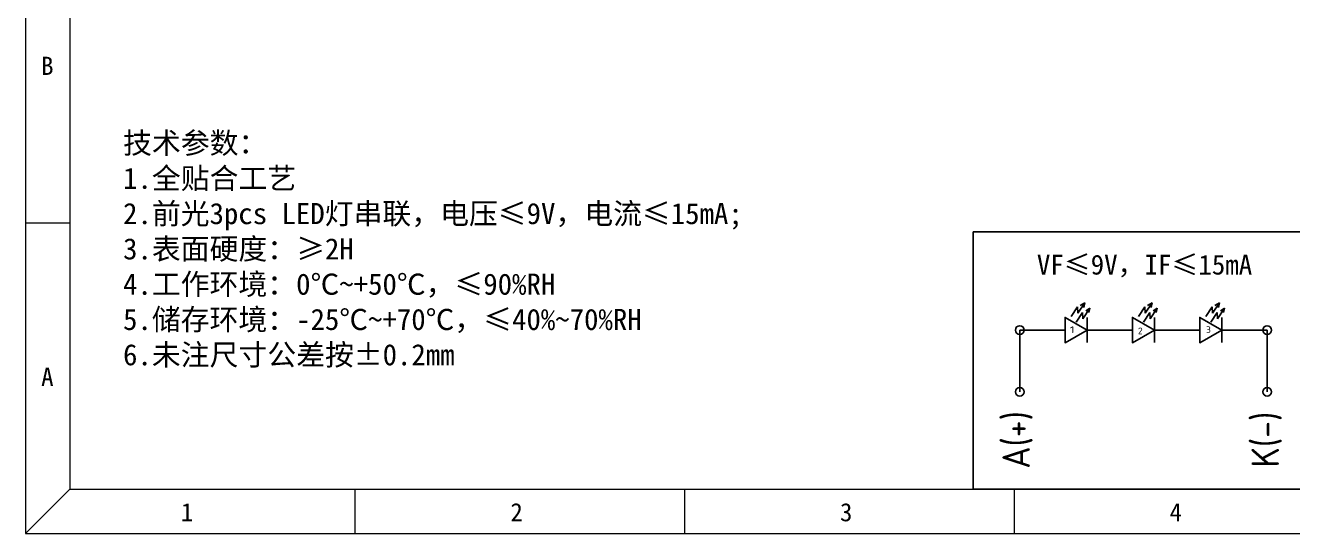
# Model space of a CAD drawing. Header units: millimetres. Extents: x 245 to 11675, y -5237 to 598.
# Drawn here: x 11342.1 to 11502.1, y -5236.6 to -5172.5 of the extents above; entities that cross this region are included whole.
import ezdxf
from ezdxf.enums import TextEntityAlignment as Align

# ---------------------------------------------------------------- set-up
doc = ezdxf.new("R2010")
doc.units = ezdxf.units.MM
doc.layers.add('COVERLENS', color=2, linetype='Continuous')
doc.layers.add('DIM', color=7, linetype='Continuous')
doc.layers.add('Sundenal', color=4, linetype='Continuous', lineweight=20)
doc.layers.add('文字', color=2, linetype='Continuous', lineweight=20)
doc.styles.get("Standard").update_dxf_attribs({"font": 'isocp2.shx', "bigfont": 'extfont2.shx'})
doc.styles.add('宋体', font='')
doc.styles.get('宋体').set_extended_font_data('SimSun')

# ---------------------------------------------------------------- blocks, each defined once
blk = doc.blocks.new('sundenal')
at = {"layer": 'Sundenal', "color": 4}
blk.add_lwpolyline([(-1141.39, 0), (0, 0), (0, 805.66), (-1141.39, 805.66)], close=True, dxfattribs=at)
at = {"layer": 'Sundenal', "ltscale": 0.2}
blk.add_lwpolyline([(-19.18, 786.48), (-1122.21, 786.48), (-1122.21, 19.18), (-19.18, 19.18)], close=True, dxfattribs=at)
at = {"layer": 'Sundenal', "color": 4}
for points in [[(-1141.39, 134.28), (-1122.21, 134.28)], [(-1122.21, 19.18), (-1141.39, 0)], [(-998.96, 19.18), (-998.96, 0)], [(-856.53, 19.18), (-856.53, 0)], [(-714.1, 19.18), (-714.1, 0)]]:
    blk.add_lwpolyline(points, dxfattribs=at)
at = {"layer": 'Sundenal', "color": 4, "style": '宋体'}
for s, p in [('B', (-1131.87, 202.04)), ('A', (-1131.87, 67.76)), ('1', (-1071.5, 9.26)), ('2', (-929.07, 9.26)), ('3', (-786.64, 9.26)), ('4', (-644.21, 9.26))]:
    blk.add_text(s, height=7.85, dxfattribs=at).set_placement(p, align=Align.MIDDLE_CENTER)

msp = doc.modelspace()

# ---------------------------------------------------------------- linework, layer by layer
for p, q in [((11474.103, -5209.179), (11474.925, -5207.965)), ((11474.103, -5209.179), (11474.925, -5207.965)), ((11474.925, -5207.965), (11474.967, -5208.759)), ((11474.925, -5207.965), (11474.967, -5208.759)), ((11474.967, -5208.759), (11475.857, -5207.444)), ((11474.967, -5208.759), (11475.857, -5207.444)), ((11475.857, -5207.444), (11475.267, -5207.786)), ((11475.857, -5207.444), (11475.267, -5207.786)), ((11475.596, -5209.455), (11476.486, -5208.14)), ((11475.596, -5209.455), (11476.486, -5208.14)), ((11475.857, -5207.444), (11475.697, -5208.055)), ((11475.857, -5207.444), (11475.697, -5208.055)), ((11476.486, -5208.14), (11475.955, -5208.448)), ((11476.486, -5208.14), (11475.955, -5208.448)), ((11476.486, -5208.14), (11476.342, -5208.69)), ((11476.486, -5208.14), (11476.342, -5208.69)), ((11482.602, -5209.179), (11483.424, -5207.965)), ((11482.602, -5209.179), (11483.424, -5207.965)), ((11483.424, -5207.965), (11483.466, -5208.759)), ((11483.424, -5207.965), (11483.466, -5208.759)), ((11483.466, -5208.759), (11484.356, -5207.444)), ((11483.466, -5208.759), (11484.356, -5207.444)), ((11484.356, -5207.444), (11483.766, -5207.786)), ((11484.356, -5207.444), (11483.766, -5207.786)), ((11484.095, -5209.455), (11484.985, -5208.14)), ((11484.095, -5209.455), (11484.985, -5208.14)), ((11484.356, -5207.444), (11484.196, -5208.055)), ((11484.356, -5207.444), (11484.196, -5208.055)), ((11484.985, -5208.14), (11484.454, -5208.448)), ((11484.985, -5208.14), (11484.454, -5208.448)), ((11484.985, -5208.14), (11484.842, -5208.69)), ((11484.985, -5208.14), (11484.842, -5208.69)), ((11491.102, -5209.179), (11491.924, -5207.965)), ((11491.102, -5209.179), (11491.924, -5207.965)), ((11491.924, -5207.965), (11491.966, -5208.759)), ((11491.924, -5207.965), (11491.966, -5208.759)), ((11491.966, -5208.759), (11492.856, -5207.444)), ((11491.966, -5208.759), (11492.856, -5207.444)), ((11492.856, -5207.444), (11492.266, -5207.786)), ((11492.856, -5207.444), (11492.266, -5207.786)), ((11492.595, -5209.455), (11493.485, -5208.14)), ((11492.595, -5209.455), (11493.485, -5208.14)), ((11492.856, -5207.444), (11492.696, -5208.055)), ((11492.856, -5207.444), (11492.696, -5208.055)), ((11493.485, -5208.14), (11492.954, -5208.448)), ((11493.485, -5208.14), (11492.954, -5208.448)), ((11493.485, -5208.14), (11493.341, -5208.69)), ((11493.485, -5208.14), (11493.341, -5208.69)), ((11474.732, -5209.876), (11475.554, -5208.662)), ((11474.732, -5209.876), (11475.554, -5208.662)), ((11475.554, -5208.662), (11475.596, -5209.455)), ((11475.554, -5208.662), (11475.596, -5209.455)), ((11476.116, -5209.309), (11476.116, -5212.46)), ((11476.116, -5209.309), (11476.116, -5212.46)), ((11483.231, -5209.876), (11484.053, -5208.662)), ((11483.231, -5209.876), (11484.053, -5208.662)), ((11484.053, -5208.662), (11484.095, -5209.455)), ((11484.053, -5208.662), (11484.095, -5209.455)), ((11484.615, -5209.309), (11484.615, -5212.46)), ((11484.615, -5209.309), (11484.615, -5212.46)), ((11491.731, -5209.876), (11492.553, -5208.662)), ((11491.731, -5209.876), (11492.553, -5208.662)), ((11492.553, -5208.662), (11492.595, -5209.455)), ((11492.553, -5208.662), (11492.595, -5209.455)), ((11493.115, -5209.309), (11493.115, -5212.46)), ((11493.115, -5209.309), (11493.115, -5212.46)), ((11467.62, -5210.886), (11473.356, -5210.886)), ((11467.62, -5210.886), (11467.62, -5218.675)), ((11476.12, -5210.886), (11481.855, -5210.886)), ((11484.619, -5210.886), (11490.354, -5210.886)), ((11498.854, -5210.886), (11493.118, -5210.886)), ((11498.854, -5210.886), (11498.854, -5218.675))]:
    msp.add_line(p, q)
for points in [[(11476.12, -5210.886), (11473.356, -5209.29), (11473.356, -5212.482)], [(11476.12, -5210.886), (11473.356, -5209.29), (11473.356, -5212.482)], [(11484.619, -5210.886), (11481.855, -5209.29), (11481.855, -5212.482)], [(11484.619, -5210.886), (11481.855, -5209.29), (11481.855, -5212.482)], [(11493.118, -5210.886), (11490.354, -5209.29), (11490.354, -5212.482)], [(11493.118, -5210.886), (11490.354, -5209.29), (11490.354, -5212.482)]]:
    msp.add_lwpolyline(points, close=True)
for centre in [(11467.62, -5210.886), (11498.854, -5210.886), (11467.62, -5218.675), (11498.854, -5218.675)]:
    msp.add_circle(centre, 0.544)
at = {"layer": 'COVERLENS', "color": 0, "ltscale": 0.2}
msp.add_lwpolyline([(11461.74, -5198.51), (11513.016, -5198.51), (11513.016, -5230.967), (11461.74, -5230.967)], close=True, dxfattribs=at)

# ---------------------------------------------------------------- block references
at = {"layer": 'Sundenal', "xscale": 0.2920650670084797, "yscale": 0.2920650670084797, "zscale": 0.2920650670084797}
msp.add_blockref('sundenal', (11675.466, -5236.57), dxfattribs=at)

# ---------------------------------------------------------------- texts
for s, width, p, p2 in [('1', 2.09315, (11473.939, -5211.252), (11474.548, -5211.252)), ('2', 1.200872, (11482.536, -5211.412), (11483.145, -5211.412)), ('3', 1.238715, (11491.14, -5211.255), (11491.749, -5211.255))]:
    msp.add_text(s, height=0.831, dxfattribs=dict(width=width)).set_placement(p, p2, align=Align.FIT)
for s, p in [('A(+)', (11468.901, -5228.383)), ('K(-)', (11500.356, -5228.231))]:
    msp.add_text(s, height=3.4773, rotation=90).set_placement(p)
at = {"layer": 'DIM', "lineweight": 30, "insert": (11496.966, -5201.392), "char_height": 2.496, "width": 89.32445, "attachment_point": 3, "style": '宋体'}
msp.add_mtext('{\\C7;VF≤9V，IF≤15mA}', dxfattribs=at)
at = {"layer": '文字', "color": 7, "insert": (11354.441, -5185.953), "char_height": 2.67056, "width": 127.02452, "attachment_point": 1, "style": '宋体'}
msp.add_mtext('{\\fSimSun|b0|i0|c134|p54;技术参数}：\\P1.全贴合工艺\\P2.前光3pcs LED灯串联，电压≤9V，电流≤15mA;\\P3.表面硬度：≥2H\\P4.工作环境：0℃~+50℃，≤90%RH\\P5.储存环境：-25℃~+70℃，≤40%~70%RH\\P6.未注尺寸公差按±0.2mm', dxfattribs=at)

doc.saveas('drawing.dxf')
